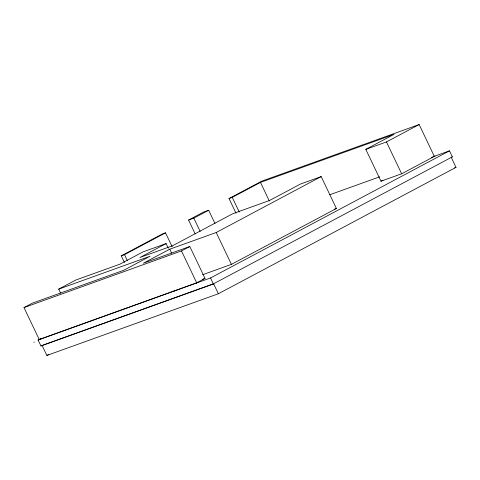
<?xml version="1.0" encoding="UTF-8"?>
<svg xmlns="http://www.w3.org/2000/svg" width="480" height="480" viewBox="0 0 480 480"><rect width="100%" height="100%" fill="white"/><g stroke="black" fill="none" stroke-linecap="round" stroke-linejoin="round"><path stroke-width="0.72" d="M60.612 293.112L58.71 289.128L75.69 280.08L119.832 264.21L142.956 251.904L166.062 243.594L168.282 248.244M196.044 283.176L205.026 278.4L189.804 246.504L143.37 263.214L169.758 249.186L216.21 232.512L321.18 176.592L336.402 208.482L231.414 264.366L202.566 274.752M38.112 340.008L210.54 277.962L213.402 283.962L40.962 345.972L38.112 340.008L41.07 338.514M24 307.59L181.482 250.932L196.698 282.828L39.228 339.498L24 307.59L32.322 303.162L123.612 270.336L149.988 256.29L58.71 289.128M124.422 262.482L121.254 255.84L162.282 234.018L165.528 232.848L172.176 246.792M195.216 233.976L188.562 220.038L203.4 212.148L208.668 210.252L214.998 223.53M235.98 213.138L229.008 198.54L261.666 181.188L419.142 124.548L434.334 156.396L431.52 157.41M121.254 255.84L124.512 254.67L165.528 232.848M229.008 198.54L232.248 197.37L260.46 182.4L394.002 134.37L365.796 149.376L380.982 181.218L401.658 173.784L434.988 156.048M188.562 220.038L193.83 218.142L208.668 210.252M166.062 243.594L139.962 257.478L172.548 245.754L232.716 213.744L269.682 200.43L300.516 184.032L321.18 176.592M181.482 250.932L189.804 246.504M365.796 149.376L386.466 141.942L419.142 124.548M40.962 345.972L42.288 345.27M42.078 345.462L46.848 355.452L48.834 354.396M174.114 291.066L174.768 290.718M380.982 181.218L382.95 180.168M210.54 277.962L449.478 150.84L452.346 156.846L212.946 284.124M46.848 355.452L218.358 293.766L456 167.346L451.236 157.356M433.578 156.558L449.478 150.84M329.76 194.772L379.662 176.832M451.884 157.008L452.346 156.846M334.338 209.226L336.402 208.482M454.596 167.85L456 167.346M202.212 279.408L205.026 278.4M42.78 345.21L212.892 284.034M38.766 339.66L39.228 339.498M33.858 342.258L34.32 342.096M216.21 232.512L231.414 264.366M169.758 249.186L171.66 253.17M386.466 141.942L401.658 173.784M260.46 182.4L269.322 200.97M232.248 197.37L239.214 211.974M193.83 218.142L200.16 231.42M213.594 283.782L218.358 293.766M124.512 254.67L127.362 260.646"/></g></svg>
